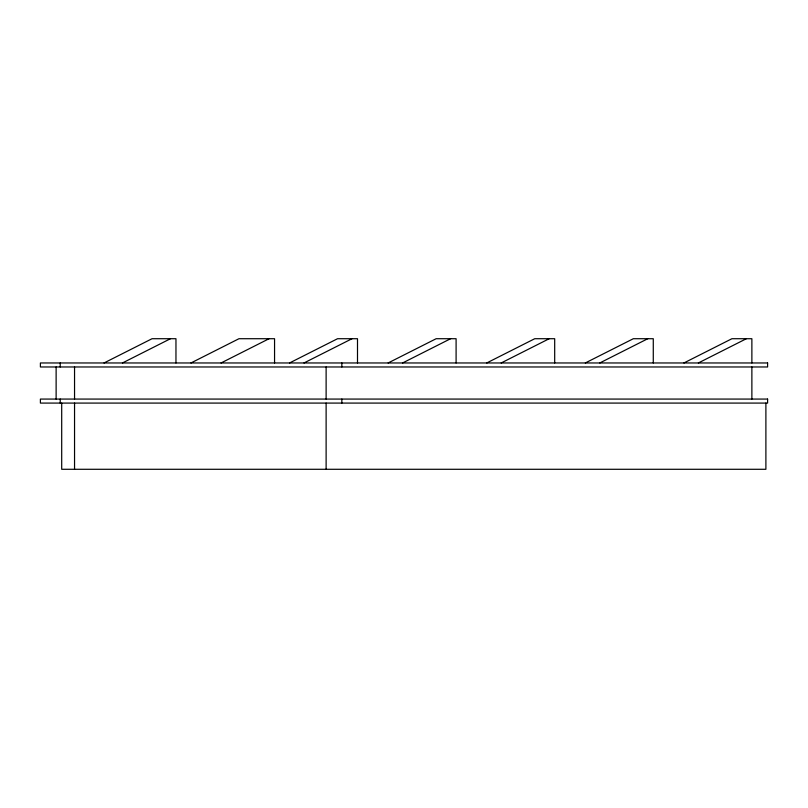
<?xml version="1.0" encoding="UTF-8"?>
<svg xmlns="http://www.w3.org/2000/svg" width="808" height="808" viewBox="0 0 808 808"><rect width="100%" height="100%" fill="white"/><g stroke="black" fill="none" stroke-linecap="round" stroke-linejoin="round"><path stroke-width="1.21" d="M104.04 362.964L152.056 338.714L175.962 338.714L175.962 362.964M122.463 362.964L170.478 338.714M190.961 362.964L238.976 338.714L274.558 338.714L274.558 362.964M221.059 362.964L269.074 338.714M289.547 362.964L337.562 338.714L357.5 338.714L357.5 362.964M304 362.964L352.015 338.714M388.143 362.964L436.158 338.714L456.096 338.714L456.096 362.964M402.596 362.964L450.611 338.714M486.739 362.964L534.755 338.714L554.692 338.714L554.692 362.964M501.182 362.964L549.198 338.714M585.325 362.964L633.341 338.714L653.278 338.714L653.278 362.964M599.778 362.964L647.794 338.714M683.922 362.964L731.937 338.714L751.874 338.714L751.874 362.964M698.365 362.964L746.38 338.714M765.893 403.081L765.893 469.286L61.701 469.286L61.701 403.081M751.874 366.973L751.874 399.071M341.845 362.964L341.845 366.973M341.845 399.071L341.845 403.081M326.119 366.973L326.119 399.071M326.119 403.081L326.119 469.286M74.548 366.973L74.548 399.071M74.548 403.081L74.548 469.286M60.216 362.964L60.216 366.973M60.216 399.071L60.216 403.081M56.126 366.973L56.126 399.071M767.6 362.964L40.4 362.964L40.4 366.973L767.6 366.973L767.6 362.964M767.6 399.071L40.4 399.071L40.4 403.081L767.6 403.081L767.6 399.071"/></g></svg>
